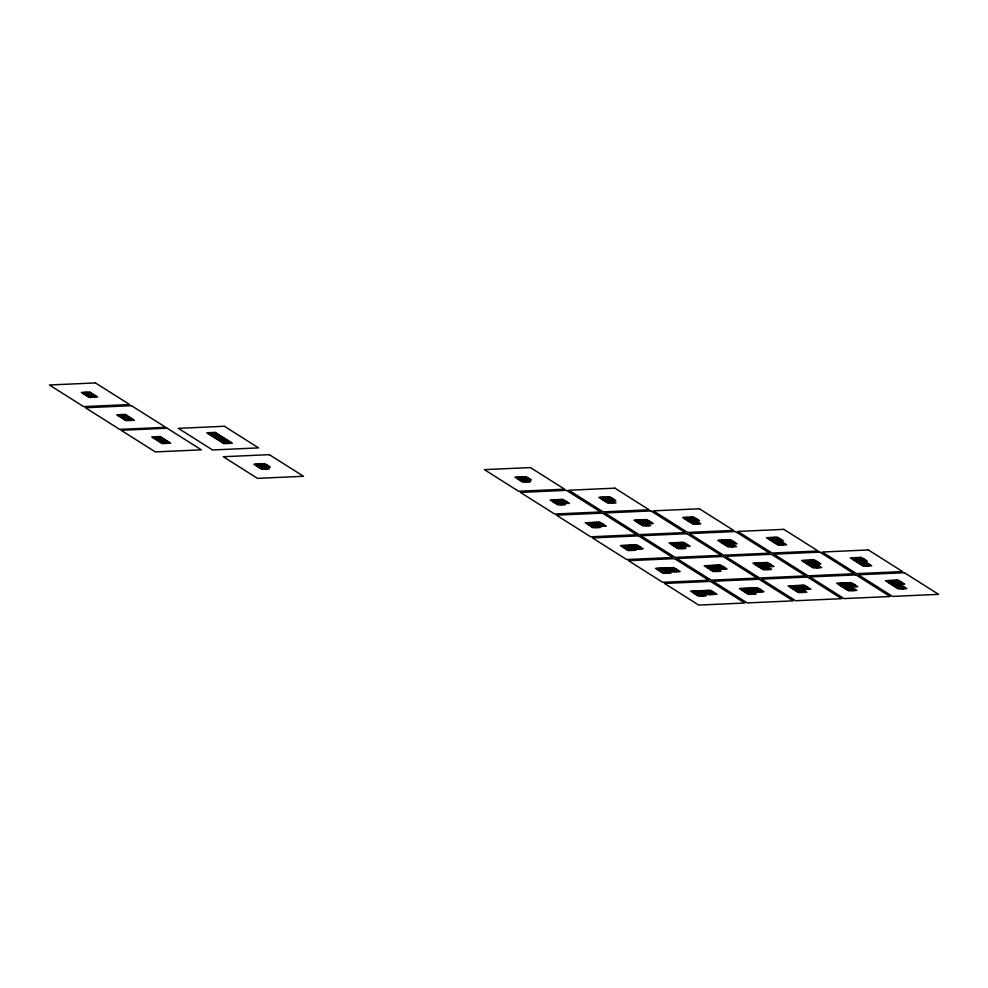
<?xml version="1.0" encoding="UTF-8"?>
<svg xmlns="http://www.w3.org/2000/svg" width="988" height="988" viewBox="0 0 988 988"><rect width="100%" height="100%" fill="white"/><g stroke="black" fill="none" stroke-linecap="round" stroke-linejoin="round"><path stroke-width="1.48" d="M82.708 393.286L91.069 392.903M84.017 394.113L92.39 393.743M85.338 394.953L93.712 394.583M86.66 395.78L95.033 395.41M87.981 396.62L96.355 396.25M118.066 415.627L126.439 415.256M119.387 416.467L127.761 416.084M120.709 417.294L129.082 416.924M122.03 418.134L130.404 417.763M123.352 418.961L131.725 418.591M124.673 419.801L133.047 419.431M208.098 433.609L216.471 433.238M209.419 434.448L217.792 434.078M153.078 437.746L161.452 437.375M210.74 435.276L219.114 434.905M154.4 438.586L162.773 438.215M212.062 436.116L220.435 435.745M155.721 439.425L164.094 439.043M213.383 436.955L221.757 436.573M157.043 440.253L165.404 439.882M214.705 437.783L223.078 437.412M158.352 441.093L166.725 440.71M216.026 438.623L224.387 438.24M159.673 441.92L168.046 441.55M217.335 439.45L225.709 439.08M160.995 442.76L169.368 442.389M218.657 440.29L227.03 439.919M219.978 441.13L228.352 440.747M221.3 441.957L229.673 441.587M222.621 442.797L230.994 442.414M256.51 465.916L267.662 465.422M257.695 466.669L268.835 466.163M259.152 467.596L270.292 467.089L265.019 463.755L253.867 464.249L261.795 469.263L269.391 468.917L261.462 463.915M260.474 468.423L268.069 468.09M517.613 478.834L528.765 478.34M518.799 479.575L529.939 479.081M520.256 480.501L531.408 480.007L526.122 476.661L514.97 477.167L522.899 482.169L530.494 481.835L522.566 476.821M521.578 481.341L529.173 480.995M601.433 499.014L612.585 498.508M552.749 501.632L565.667 501.064M602.754 499.842L613.77 499.261M553.935 502.386L566.853 501.805M604.076 500.681L611.671 500.348M612.251 500.706L615.808 500.546L609.942 496.841L598.802 497.347L608.04 503.188L616.018 502.83L614.697 501.99L606.718 502.349M555.392 503.312L562.987 502.966M563.568 503.337L567.112 503.176M605.397 501.521L612.992 501.175M556.713 504.139L564.309 503.806M685.264 519.194L696.404 518.688M636.568 521.812L649.499 521.232M587.885 524.443L602.581 523.788M686.438 519.935L697.59 519.441M637.89 522.652L650.672 521.985M592.615 525.023L603.767 524.529M589.206 525.27L592.763 525.11M687.907 520.861L695.503 520.515M696.083 520.886L699.628 520.725L693.761 517.02L682.622 517.527L693.193 524.196L700.776 523.862L690.217 517.181M639.211 523.479L646.807 523.146M590.528 526.11L598.123 525.764M647.387 523.517L650.944 523.356M689.229 521.701L696.812 521.355M598.703 526.135L602.248 525.974M640.533 524.319L648.128 523.986M591.849 526.937L599.444 526.604M690.55 522.529L698.133 522.195M641.854 525.159L649.449 524.813M691.872 523.368L699.455 523.023M769.084 539.374L780.236 538.868M720.4 541.992L733.318 541.412M671.704 544.623L686.413 543.956M770.405 540.201L781.409 539.621M725.13 542.585L734.504 542.165M623.02 547.241L639.495 546.5M721.722 542.832L725.266 542.671M676.447 545.203L687.586 544.709M673.026 545.45L676.582 545.29M771.727 541.041L779.618 540.683M627.751 547.834L640.681 547.253M624.342 548.081L627.899 547.92M723.043 543.659L730.922 543.314M780.199 541.054L783.459 540.905L777.593 537.2L766.441 537.707L778.334 545.215L786.547 544.845L782.582 542.338L774.37 542.708M674.347 546.29L681.942 545.944M731.503 543.672L734.763 543.536M773.048 541.869L780.94 541.523M625.663 548.908L633.259 548.575M682.523 546.315L686.08 546.154M724.365 544.499L732.244 544.141M633.839 548.945L637.384 548.785M675.669 547.117L683.264 546.784M626.985 549.748L634.568 549.402M725.686 545.327L733.886 544.968L736.529 546.636L728.317 547.006L717.757 540.325L730.675 539.744L737.023 543.758L735.245 543.832L728.897 539.831M676.99 547.957L684.585 547.611M775.691 543.548L783.904 543.178M727.007 546.166L735.208 545.796M777.013 544.376L785.225 544.005M852.916 559.554L864.055 559.047M804.22 562.172L817.15 561.592M857.646 560.134L865.241 559.801M755.536 564.803L770.232 564.136M854.237 560.381L857.782 560.221M808.962 562.765L818.323 562.345M706.84 567.421L723.315 566.68M805.541 563.012L809.098 562.851M760.266 565.383L771.418 564.889M658.156 570.051L676.41 569.224M756.857 565.63L760.402 565.469M855.559 561.221L863.438 560.863M708.161 568.261L724.5 567.433M806.863 563.839L814.754 563.493M864.018 561.233L867.279 561.085L861.413 557.38L850.273 557.874L863.475 566.223L871.688 565.865L866.402 562.518L858.189 562.888M659.478 570.879L677.583 569.977M758.179 566.47L766.058 566.112M815.335 563.852L818.595 563.716M856.868 562.049L864.759 561.703M709.483 569.088L717.078 568.755M766.639 566.482L769.899 566.334M808.184 564.679L816.076 564.321M717.659 569.113L721.215 568.965M660.799 571.719L668.382 571.373M759.5 567.297L767.38 566.951M668.962 571.743L672.519 571.583M710.804 569.928L718.4 569.582M809.505 565.506L817.718 565.148L821.683 567.643L813.47 568.014L801.577 560.505L814.507 559.924L820.843 563.938L819.064 564.012L812.729 560.011M662.121 572.546L669.703 572.213M760.809 568.137L769.022 567.767L771.665 569.434L763.452 569.804L752.893 563.123L767.59 562.468L773.937 566.482L770.381 566.643L764.033 562.629M859.511 563.716L867.723 563.358M712.126 570.755L719.721 570.422M810.827 566.346L819.04 565.976M762.131 568.965L770.344 568.606M860.832 564.556L869.045 564.185M812.148 567.186L820.361 566.816M862.154 565.395L870.366 565.025M888.051 582.352L900.97 581.771M839.355 584.97L854.052 584.316M892.782 582.945L902.155 582.525M790.672 587.601L807.147 586.86M889.361 583.192L892.917 583.031M741.976 590.219L760.229 589.404M840.677 585.81L855.238 585.069M693.292 592.849L713.324 591.948M791.993 588.44L808.32 587.613M890.682 584.019L898.574 583.673M743.297 591.059L761.415 590.157M841.998 586.65L849.89 586.292M899.154 584.032L902.415 583.883M694.613 593.689L714.497 592.701M793.315 589.268L801.194 588.922M850.47 586.662L853.718 586.514M892.003 584.859L899.895 584.501M801.774 589.28L805.035 589.132M744.619 591.898L752.214 591.553M843.32 587.477L851.211 587.131M695.935 594.517L703.518 594.183M752.794 591.923L756.351 591.763M794.624 590.108L802.515 589.75M893.325 585.686L901.538 585.328L906.823 588.663L898.611 589.033L885.409 580.685L898.327 580.104L904.675 584.118L902.896 584.192L896.548 580.178M704.098 594.541L707.655 594.381M745.94 592.726L753.535 592.392M844.641 588.317L852.854 587.946L856.818 590.454L848.606 590.824L836.713 583.303L851.409 582.648L857.757 586.662L854.2 586.823L847.865 582.809M697.256 595.356L704.839 595.011M795.945 590.935L804.158 590.577L806.801 592.244L798.588 592.602L788.029 585.933L804.504 585.192L810.852 589.206L805.516 589.441L799.169 585.427M894.646 586.526L902.859 586.156M747.261 593.566L754.857 593.22M845.963 589.144L854.175 588.786M797.267 591.775L805.479 591.404M895.968 587.354L904.181 586.996M847.284 589.984L855.497 589.614M897.289 588.193L905.502 587.823M859.634 557.454L865.5 561.172M894.77 580.265L900.636 583.97M861.981 559.937L866.081 562.53M857.856 557.541L861.684 559.961M897.116 582.747L901.217 585.341M892.991 580.339L896.82 582.759M855.596 557.64L859.424 560.06M859.239 560.06L868.625 566.001M890.731 580.45L903.761 588.799M853.817 557.726L867.032 566.062M888.953 580.524L902.168 588.873M852.051 557.8L854.694 559.467M887.187 580.598L889.818 582.278M849.643 582.735L855.979 586.736M775.815 537.287L781.681 540.992M810.95 560.085L816.817 563.79M774.036 537.361L777.865 539.781M778.161 539.769L782.261 542.35M846.086 582.883L851.952 586.588M813.297 562.567L817.397 565.161M809.172 560.159L813 562.58M844.308 582.969L848.124 585.378M848.42 585.365L852.533 587.959M771.776 537.46L783.472 544.981M806.912 560.27L810.728 562.678M810.543 562.691L818.607 567.791M769.998 537.546L781.891 545.055M842.048 583.068L853.743 590.589M805.134 560.344L817.027 567.853M768.219 537.62L770.862 539.287M840.269 583.142L852.15 590.663M803.355 560.418L805.998 562.098M838.491 583.229L841.134 584.896M802.725 585.279L809.073 589.28M765.811 562.555L772.159 566.556M800.947 585.353L807.295 589.367M691.995 517.107L697.849 520.812M727.131 539.905L732.985 543.61M762.254 562.703L768.121 566.408M729.465 542.387L733.565 544.981M725.353 539.979L729.169 542.4M797.39 585.514L803.256 589.219M764.601 565.185L768.701 567.779M760.488 562.789L764.304 565.198M687.957 517.28L698.516 523.961M799.737 587.996L803.837 590.589M795.612 585.588L799.44 588.008M723.093 540.09L733.466 546.772M686.178 517.366L696.738 524.035M758.216 562.888L762.044 565.309M761.859 565.309L768.602 569.57M721.314 540.164L731.873 546.846M793.352 585.686L803.738 592.38M684.4 517.44L687.043 519.108M756.45 562.975L767.009 569.644M719.536 540.251L722.179 541.918M791.573 585.773L802.145 592.454M754.671 563.049L757.314 564.716M789.807 585.847L792.438 587.527M755.808 587.823L762.156 591.824M718.906 565.099L725.241 569.1M681.992 542.375L688.327 546.376M754.042 587.897L760.377 591.911M645.078 519.651L651.425 523.652L653.204 523.578L646.856 519.565L633.925 520.145L643.176 525.986L650.771 525.653L641.521 519.812M717.127 565.173L723.463 569.187M608.163 496.927L614.03 500.632M680.213 542.449L686.561 546.463L690.106 546.302L683.77 542.289L669.061 542.943L678.311 548.797L685.907 548.451L676.657 542.61M752.263 587.971L758.599 591.985M643.299 519.725L649.165 523.43M715.349 565.26L721.697 569.261L727.02 569.026L720.672 565.013L704.197 565.754L713.447 571.595L721.042 571.249L711.792 565.408M606.385 497.001L614.314 502.015M678.435 542.536L684.301 546.241M750.485 588.058L756.82 592.071L763.934 591.75L757.586 587.736L739.333 588.552L748.583 594.393L756.178 594.06L746.928 588.218M713.571 565.334L719.437 569.039M748.706 588.132L754.573 591.837M604.125 497.1L613.375 502.941M639.261 519.91L648.511 525.752M602.347 497.186L611.597 503.028M674.396 542.708L683.647 548.55M637.482 519.984L646.732 525.826M709.532 565.519L718.782 571.36M600.568 497.26L603.211 498.928M672.618 542.795L681.868 548.636M744.668 588.317L753.918 594.159M635.704 520.071L638.347 521.738M707.754 565.593L717.004 571.435M670.84 542.869L673.483 544.536M742.89 588.391L752.14 594.245M705.975 565.667L708.618 567.347M741.111 588.478L743.754 590.145M708.902 590.367L715.25 594.368M671.988 567.643L678.336 571.644M635.074 544.919L641.422 548.92M707.124 590.441L713.472 594.455M598.16 522.195L604.508 526.196M670.21 567.717L676.558 571.731M561.258 499.471L567.594 503.472L569.372 503.398L563.037 499.385L550.106 499.965L558.035 504.979L565.63 504.633L557.701 499.632M633.296 544.993L639.644 549.007M705.346 590.528L711.693 594.529M524.344 476.747L529.63 480.082M596.394 522.269L602.729 526.283L606.286 526.122L599.938 522.109L585.242 522.776L593.171 527.777L600.753 527.444L592.837 522.43M668.431 567.804L674.779 571.805M559.48 499.545L565.346 503.25M631.517 545.08L637.865 549.081L643.2 548.846L636.852 544.833L620.378 545.574L628.306 550.575L635.889 550.242L627.973 545.228M703.567 590.602L709.915 594.615M594.615 522.356L600.469 526.061M666.653 567.878L673.001 571.891L680.115 571.57L673.767 567.557L655.513 568.372L663.442 573.386L671.025 573.04L663.109 568.038M629.751 545.154L635.605 548.859M701.789 590.676L708.137 594.69L717.016 594.294L710.681 590.281L690.649 591.182L698.565 596.184L706.161 595.85L698.244 590.836M520.787 476.908L528.716 481.909M664.875 567.952L670.741 571.657M700.01 590.762L705.877 594.467M555.441 499.73L563.358 504.732M518.527 477.006L526.456 482.008M590.577 522.529L598.493 527.543M553.663 499.805L561.592 504.819M625.713 545.339L633.629 550.341M588.799 522.615L596.715 527.617M660.836 568.137L668.765 573.151M516.329 477.105L518.972 478.772M551.884 499.891L554.527 501.558M623.934 545.413L631.851 550.427M695.972 590.935L703.901 595.949M587.02 522.689L589.663 524.356M659.07 568.224L666.986 573.225M622.156 545.5L624.799 547.167M694.206 591.022L702.122 596.023M657.292 568.298L659.935 569.965M692.427 591.096L695.07 592.775M263.24 463.829L268.526 467.176M211.753 432.559L228.932 443.402M210.172 432.621L227.339 443.476M259.202 464.014L267.118 469.016M257.423 464.088L265.352 469.102M255.645 464.175L258.288 465.842M86.364 392.224L94.292 397.238M121.722 414.577L130.972 420.419M156.734 436.696L167.305 443.365M84.77 392.298L92.699 397.3M120.141 414.639L129.379 420.48M155.141 436.77L165.712 443.439M95.441 382.924L49.4 384.987L83.622 406.611L129.663 404.549L95.441 382.924M89.76 392.075L81.387 392.446L89.303 397.46L97.676 397.077L89.76 392.075M131.466 405.685L85.425 407.748L119.647 429.372L165.688 427.31L131.466 405.685M125.118 414.417L116.745 414.799L125.995 420.641L134.368 420.258L125.118 414.417M167.133 428.224L121.092 430.286L155.314 451.911L201.354 449.849L167.133 428.224M224.375 426.273L178.346 428.335L212.568 449.96L258.597 447.897L224.375 426.273M215.149 432.398L206.776 432.781L223.943 443.624L232.316 443.254L215.149 432.398M160.13 436.548L151.757 436.918L162.316 443.6L170.689 443.217L160.13 436.548M269.316 454.665L223.276 456.728L257.498 478.353L303.538 476.29L269.316 454.665M530.42 467.571L484.379 469.633L518.601 491.258L564.642 489.196L530.42 467.571M566.445 490.344L520.404 492.395L554.626 514.019L600.667 511.969L566.445 490.344M614.907 488.171L568.866 490.233L603.088 511.858L649.128 509.796L614.907 488.171M602.458 513.105L556.429 515.168L590.651 536.793L636.68 534.73L602.458 513.105M650.919 510.932L604.891 512.994L639.113 534.619L685.141 532.557L650.919 510.932M699.38 508.771L653.352 510.833L687.574 532.458L733.602 530.395L699.38 508.771M638.483 535.866L592.442 537.929L626.664 559.554L672.705 557.491L638.483 535.866M686.944 533.705L640.903 535.755L675.125 557.38L721.166 555.33L686.944 533.705M735.405 531.532L689.365 533.594L723.587 555.219L769.627 553.157L735.405 531.532M783.867 529.37L737.826 531.421L772.048 553.045L818.089 550.995L783.867 529.37M674.508 558.628L628.467 560.69L662.689 582.315L708.729 580.252L674.508 558.628M722.969 556.466L676.928 558.516L711.15 580.141L757.191 578.091L722.969 556.466M771.43 554.293L725.39 556.355L759.611 577.98L805.652 575.918L771.43 554.293M819.892 552.131L773.851 554.182L808.073 575.806L854.114 573.756L819.892 552.131M868.353 549.958L822.312 552.02L856.534 573.645L902.575 571.583L868.353 549.958M710.533 581.389L664.492 583.451L698.714 605.076L744.754 603.013L710.533 581.389M758.994 579.227L712.953 581.29L747.175 602.915L793.216 600.852L758.994 579.227M807.455 577.054L761.415 579.116L795.636 600.741L841.677 598.679L807.455 577.054M855.917 574.893L809.876 576.955L844.098 598.58L890.139 596.517L855.917 574.893M904.378 572.719L858.337 574.781L892.559 596.406L938.6 594.344L904.378 572.719"/></g></svg>
